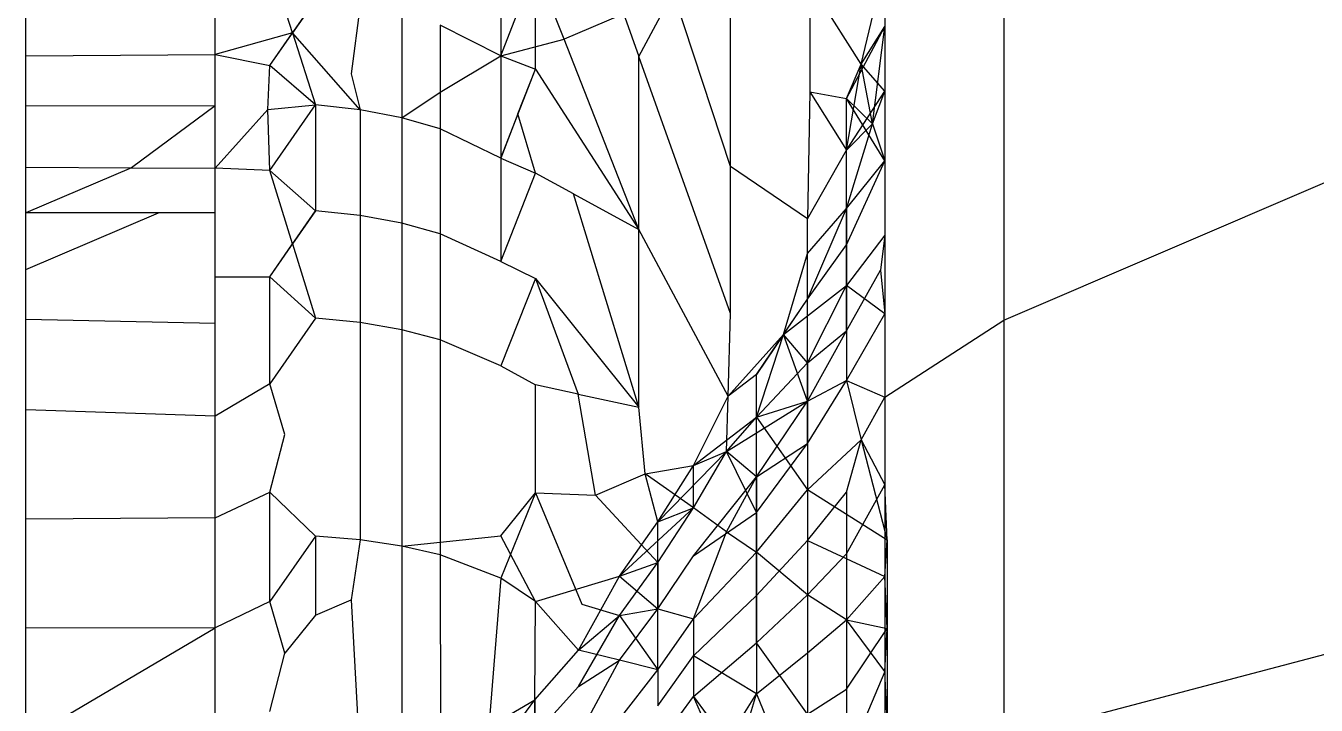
# Model space of a CAD drawing. Header units: inches. Extents: x 17 to 4615, y 5 to 3256.
# Drawn here: x 1650.593 to 1651.542, y 2591.206 to 2591.706 of the extents above; entities that cross this region are included whole.
import ezdxf

# ---------------------------------------------------------------- set-up
doc = ezdxf.new("R2010")
doc.units = ezdxf.units.IN
doc.header["$MEASUREMENT"] = 0

msp = doc.modelspace()

# ---------------------------------------------------------------- linework, layer by layer
for p, q in [((1651.31239, 2591.83417), (1651.31239, 2591.48931)), ((1650.94255, 2591.75766), (1650.94255, 2591.68348)), ((1650.78937, 2591.7004), (1650.77262, 2591.75266)), ((1650.94255, 2591.68348), (1650.96794, 2591.74939)), ((1650.96794, 2591.67386), (1650.96794, 2591.74939)), ((1650.98903, 2591.69575), (1650.96794, 2591.74939)), ((1651.02004, 2591.75058), (1651.04405, 2591.68299)), ((1651.11134, 2591.6023), (1651.11134, 2591.74811)), ((1651.20735, 2591.67734), (1651.22471, 2591.74897)), ((1651.22471, 2591.74897), (1651.22471, 2591.70514)), ((1650.5933, 2591.68362), (1650.5933, 2591.73583)), ((1651.16975, 2591.73685), (1651.16975, 2591.6572)), ((1651.20735, 2591.67734), (1651.16975, 2591.73685)), ((1650.73243, 2591.68448), (1650.73243, 2591.73526)), ((1651.06922, 2591.73008), (1650.98903, 2591.69575)), ((1651.04405, 2591.68299), (1651.06922, 2591.73008)), ((1651.11134, 2591.6023), (1651.06922, 2591.73008)), ((1650.77262, 2591.6764), (1650.80632, 2591.72467)), ((1650.80632, 2591.72467), (1650.78937, 2591.7004)), ((1650.83903, 2591.72086), (1650.83244, 2591.67035)), ((1650.86985, 2591.71463), (1650.86985, 2591.63797)), ((1650.78937, 2591.7004), (1650.73243, 2591.68448)), ((1650.77262, 2591.6764), (1650.78937, 2591.7004)), ((1650.78937, 2591.7004), (1650.80632, 2591.64753)), ((1650.83903, 2591.64393), (1650.78937, 2591.7004)), ((1650.94255, 2591.68348), (1650.8979, 2591.70615)), ((1650.8979, 2591.70615), (1650.8979, 2591.65674)), ((1651.19657, 2591.65207), (1651.22471, 2591.70514)), ((1651.20735, 2591.67734), (1651.22471, 2591.70514)), ((1651.21574, 2591.63355), (1651.22471, 2591.70514)), ((1651.22471, 2591.70514), (1651.22471, 2591.65763)), ((1650.94255, 2591.68348), (1650.98903, 2591.69575)), ((1651.04405, 2591.55582), (1650.98903, 2591.69575)), ((1650.5933, 2591.68362), (1650.73243, 2591.68448)), ((1650.5933, 2591.64645), (1650.5933, 2591.68362)), ((1650.73243, 2591.64673), (1650.73243, 2591.68448)), ((1650.73243, 2591.68448), (1650.77262, 2591.6764)), ((1650.8979, 2591.65674), (1650.94255, 2591.68348)), ((1650.94255, 2591.68348), (1650.94255, 2591.60834)), ((1650.94255, 2591.68348), (1650.96794, 2591.67386)), ((1651.11134, 2591.49405), (1651.04405, 2591.68299)), ((1651.04405, 2591.55582), (1651.04405, 2591.68299)), ((1650.77131, 2591.64421), (1650.77262, 2591.6764)), ((1650.80632, 2591.64753), (1650.77262, 2591.6764)), ((1650.83244, 2591.67035), (1650.83903, 2591.64393)), ((1650.94255, 2591.60834), (1650.96794, 2591.67386)), ((1650.95512, 2591.6408), (1650.96794, 2591.67386)), ((1650.96794, 2591.67386), (1651.04405, 2591.55582)), ((1651.19657, 2591.61417), (1651.20735, 2591.67734)), ((1651.19657, 2591.65207), (1651.20735, 2591.67734)), ((1651.21574, 2591.63355), (1651.20735, 2591.67734)), ((1651.22471, 2591.65763), (1651.20735, 2591.67734)), ((1650.86985, 2591.63797), (1650.8979, 2591.65674)), ((1650.8979, 2591.65674), (1650.8979, 2591.62992)), ((1651.16975, 2591.6572), (1651.1681, 2591.56373)), ((1651.16975, 2591.6572), (1651.19657, 2591.61417)), ((1651.16975, 2591.6572), (1651.19657, 2591.65207)), ((1651.19657, 2591.61417), (1651.22471, 2591.65763)), ((1651.19657, 2591.61417), (1651.19657, 2591.65207)), ((1651.22471, 2591.60645), (1651.19657, 2591.65207)), ((1651.19657, 2591.65207), (1651.21574, 2591.63355)), ((1651.21574, 2591.63355), (1651.22471, 2591.65763)), ((1651.22471, 2591.65763), (1651.22471, 2591.60645)), ((1650.73243, 2591.64673), (1650.5933, 2591.64645)), ((1650.5933, 2591.60161), (1650.5933, 2591.64645)), ((1650.73243, 2591.64673), (1650.67095, 2591.6013)), ((1650.73243, 2591.60105), (1650.73243, 2591.64673)), ((1650.73243, 2591.60105), (1650.77131, 2591.64421)), ((1650.77131, 2591.64421), (1650.80632, 2591.64753)), ((1650.77262, 2591.59922), (1650.77131, 2591.64421)), ((1650.77262, 2591.59922), (1650.80632, 2591.64753)), ((1650.83903, 2591.64393), (1650.80632, 2591.64753)), ((1650.80632, 2591.64753), (1650.80632, 2591.56949)), ((1650.83903, 2591.64393), (1650.83903, 2591.56608)), ((1650.86985, 2591.63797), (1650.83903, 2591.64393)), ((1650.95512, 2591.6408), (1650.94255, 2591.60834)), ((1650.96794, 2591.59733), (1650.95512, 2591.6408)), ((1650.86985, 2591.63797), (1650.86985, 2591.56046)), ((1650.8979, 2591.62992), (1650.86985, 2591.63797)), ((1651.19657, 2591.57123), (1651.21574, 2591.63355)), ((1651.19657, 2591.61417), (1651.21574, 2591.63355)), ((1651.21574, 2591.63355), (1651.22471, 2591.60645)), ((1650.8979, 2591.62992), (1650.8979, 2591.5528)), ((1650.94255, 2591.60834), (1650.8979, 2591.62992)), ((1651.1681, 2591.56373), (1651.19657, 2591.61417)), ((1651.19657, 2591.57123), (1651.19657, 2591.61417)), ((1651.19657, 2591.54462), (1651.19657, 2591.61417)), ((1650.94255, 2591.60834), (1650.94255, 2591.53235)), ((1650.94255, 2591.60834), (1650.96794, 2591.59733)), ((1651.19657, 2591.54462), (1651.22471, 2591.60645)), ((1651.19657, 2591.57123), (1651.22471, 2591.60645)), ((1651.22471, 2591.60645), (1651.22471, 2591.55179)), ((1650.5933, 2591.60161), (1650.67095, 2591.6013)), ((1650.5933, 2591.56809), (1650.5933, 2591.60161)), ((1650.67095, 2591.6013), (1650.5933, 2591.56809)), ((1650.67095, 2591.6013), (1650.73243, 2591.60105)), ((1650.73243, 2591.56809), (1650.73243, 2591.60105)), ((1650.77262, 2591.59922), (1650.73243, 2591.60105)), ((1650.80632, 2591.56949), (1650.77262, 2591.59922)), ((1650.78938, 2591.54521), (1650.77262, 2591.59922)), ((1650.94255, 2591.53235), (1650.96794, 2591.59733)), ((1650.99607, 2591.58198), (1650.96794, 2591.59733)), ((1651.11134, 2591.49405), (1651.11134, 2591.6023)), ((1651.1681, 2591.56373), (1651.11134, 2591.6023)), ((1651.31239, 2591.48931), (1651.54826, 2591.59046)), ((1651.04405, 2591.4253), (1650.99607, 2591.58198)), ((1650.99607, 2591.58198), (1651.04405, 2591.55582)), ((1650.6908, 2591.56809), (1650.5933, 2591.56809)), ((1650.5933, 2591.52635), (1650.6908, 2591.56809)), ((1650.5933, 2591.52635), (1650.5933, 2591.56809)), ((1650.73243, 2591.56809), (1650.6908, 2591.56809)), ((1650.73243, 2591.52118), (1650.73243, 2591.56809)), ((1650.77262, 2591.52118), (1650.80632, 2591.56949)), ((1650.80632, 2591.56949), (1650.78938, 2591.54521)), ((1650.83903, 2591.56608), (1650.80632, 2591.56949)), ((1650.83903, 2591.56608), (1650.83903, 2591.48737)), ((1650.86985, 2591.56046), (1650.83903, 2591.56608)), ((1651.1681, 2591.50458), (1651.19657, 2591.57123)), ((1651.1681, 2591.53827), (1651.19657, 2591.57123)), ((1651.19657, 2591.57123), (1651.19657, 2591.54462)), ((1651.19657, 2591.51465), (1651.19657, 2591.57123)), ((1650.86985, 2591.56046), (1650.86985, 2591.48206)), ((1650.8979, 2591.5528), (1650.86985, 2591.56046)), ((1651.04405, 2591.4253), (1651.04405, 2591.55582)), ((1651.10975, 2591.43335), (1651.04405, 2591.55582)), ((1651.1681, 2591.50458), (1651.1681, 2591.56373)), ((1651.1681, 2591.53827), (1651.1681, 2591.56373)), ((1650.8979, 2591.5528), (1650.8979, 2591.47483)), ((1650.94255, 2591.53235), (1650.8979, 2591.5528)), ((1651.22471, 2591.55179), (1651.19657, 2591.51465)), ((1651.22471, 2591.55179), (1651.22172, 2591.52588)), ((1651.22471, 2591.55179), (1651.22471, 2591.49375)), ((1650.77262, 2591.52118), (1650.78938, 2591.54521)), ((1650.78938, 2591.54521), (1650.80632, 2591.49061)), ((1651.15043, 2591.47867), (1651.1681, 2591.53827)), ((1651.1681, 2591.50458), (1651.19657, 2591.54462)), ((1651.1681, 2591.50458), (1651.1681, 2591.53827)), ((1651.19657, 2591.54462), (1651.19657, 2591.51465)), ((1651.19657, 2591.48139), (1651.19657, 2591.54462)), ((1650.94255, 2591.53235), (1650.96794, 2591.51987)), ((1650.5933, 2591.48974), (1650.5933, 2591.52635)), ((1650.73243, 2591.52118), (1650.77262, 2591.52118)), ((1650.73243, 2591.48673), (1650.73243, 2591.52118)), ((1650.77262, 2591.44233), (1650.77262, 2591.52118)), ((1650.77262, 2591.52118), (1650.80632, 2591.49061)), ((1650.96794, 2591.51987), (1650.94255, 2591.45554)), ((1650.96794, 2591.51987), (1651.04405, 2591.4253)), ((1650.96794, 2591.51987), (1650.99948, 2591.4348)), ((1651.19657, 2591.48139), (1651.22172, 2591.52588)), ((1651.22172, 2591.52588), (1651.22471, 2591.49375)), ((1651.15043, 2591.47867), (1651.19657, 2591.51465)), ((1651.1681, 2591.45786), (1651.19657, 2591.51465)), ((1651.19657, 2591.51465), (1651.19657, 2591.48139)), ((1651.22471, 2591.49375), (1651.19657, 2591.51465)), ((1651.13053, 2591.44935), (1651.1681, 2591.50458)), ((1651.15043, 2591.47867), (1651.1681, 2591.50458)), ((1651.1681, 2591.45786), (1651.1681, 2591.50458)), ((1650.73243, 2591.48673), (1650.5933, 2591.48974)), ((1650.5933, 2591.42329), (1650.5933, 2591.48974)), ((1650.80632, 2591.49061), (1650.77262, 2591.44233)), ((1650.83903, 2591.48737), (1650.80632, 2591.49061)), ((1651.10975, 2591.43335), (1651.11134, 2591.49405)), ((1651.19657, 2591.44492), (1651.22471, 2591.49375)), ((1651.22471, 2591.49375), (1651.22471, 2591.43247)), ((1651.22471, 2591.43247), (1651.31239, 2591.48931)), ((1651.31239, 2591.48931), (1651.31239, 2590.99884)), ((1650.73243, 2591.41871), (1650.73243, 2591.48673)), ((1650.83903, 2591.48737), (1650.83903, 2591.32761)), ((1650.86985, 2591.48206), (1650.83903, 2591.48737)), ((1650.86985, 2591.48206), (1650.86985, 2591.32294)), ((1650.8979, 2591.47483), (1650.86985, 2591.48206)), ((1651.1681, 2591.42975), (1651.19657, 2591.48139)), ((1651.1681, 2591.45786), (1651.19657, 2591.48139)), ((1651.19657, 2591.48139), (1651.19657, 2591.44492)), ((1650.8979, 2591.47483), (1650.8979, 2591.31659)), ((1650.94255, 2591.45554), (1650.8979, 2591.47483)), ((1651.10975, 2591.43335), (1651.15043, 2591.47867)), ((1651.13053, 2591.41782), (1651.15043, 2591.47867)), ((1651.15043, 2591.47867), (1651.13053, 2591.44935)), ((1651.1681, 2591.42975), (1651.15043, 2591.47867)), ((1651.1681, 2591.45786), (1651.15043, 2591.47867)), ((1650.94255, 2591.45554), (1650.96794, 2591.44153)), ((1651.13053, 2591.41782), (1651.1681, 2591.45786)), ((1651.1681, 2591.45786), (1651.1681, 2591.42975)), ((1651.1681, 2591.39856), (1651.1681, 2591.45786)), ((1650.77262, 2591.44233), (1650.73243, 2591.41871)), ((1650.78381, 2591.40519), (1650.77262, 2591.44233)), ((1650.96794, 2591.36234), (1650.96794, 2591.44153)), ((1650.99948, 2591.4348), (1650.96794, 2591.44153)), ((1651.13053, 2591.44935), (1651.10975, 2591.43335)), ((1651.13053, 2591.41782), (1651.13053, 2591.44935)), ((1651.1681, 2591.39856), (1651.19657, 2591.44492)), ((1651.1681, 2591.42975), (1651.19657, 2591.44492)), ((1651.19657, 2591.44492), (1651.20735, 2591.40125)), ((1651.19657, 2591.44492), (1651.22471, 2591.43247)), ((1650.99948, 2591.4348), (1651.04405, 2591.4253)), ((1651.01223, 2591.36059), (1650.99948, 2591.4348)), ((1651.08427, 2591.38227), (1651.10975, 2591.43335)), ((1651.10847, 2591.39261), (1651.10975, 2591.43335)), ((1651.20735, 2591.40125), (1651.22471, 2591.43247)), ((1651.22471, 2591.43247), (1651.22471, 2591.36811)), ((1650.73243, 2591.41871), (1650.5933, 2591.42329)), ((1650.5933, 2591.3429), (1650.5933, 2591.42329)), ((1651.04867, 2591.37622), (1651.04405, 2591.4253)), ((1651.10847, 2591.39261), (1651.1681, 2591.42975)), ((1651.13053, 2591.37409), (1651.1681, 2591.42975)), ((1651.13053, 2591.41782), (1651.1681, 2591.42975)), ((1651.1681, 2591.42975), (1651.1681, 2591.39856)), ((1650.73243, 2591.34397), (1650.73243, 2591.41871)), ((1651.08427, 2591.38227), (1651.13053, 2591.41782)), ((1651.10847, 2591.39261), (1651.13053, 2591.41782)), ((1651.13053, 2591.37409), (1651.13053, 2591.41782)), ((1651.13053, 2591.41782), (1651.1681, 2591.36438)), ((1650.77262, 2591.36274), (1650.78381, 2591.40519)), ((1651.13053, 2591.34778), (1651.1681, 2591.39856)), ((1651.13053, 2591.37409), (1651.1681, 2591.39856)), ((1651.1681, 2591.36438), (1651.20735, 2591.40125)), ((1651.1681, 2591.39856), (1651.1681, 2591.36438)), ((1651.1681, 2591.39856), (1651.1681, 2591.32728)), ((1651.19657, 2591.36277), (1651.20735, 2591.40125)), ((1651.20735, 2591.40125), (1651.22471, 2591.36811)), ((1651.20735, 2591.40125), (1651.22654, 2591.32755)), ((1651.05802, 2591.34101), (1651.10847, 2591.39261)), ((1651.08427, 2591.35117), (1651.10847, 2591.39261)), ((1651.08427, 2591.38227), (1651.10847, 2591.39261)), ((1651.13053, 2591.34778), (1651.10847, 2591.39261)), ((1651.13053, 2591.37409), (1651.10847, 2591.39261)), ((1651.01223, 2591.36059), (1651.04867, 2591.37622)), ((1651.04867, 2591.37622), (1651.08427, 2591.38227)), ((1651.05802, 2591.34101), (1651.04867, 2591.37622)), ((1651.08427, 2591.35117), (1651.04867, 2591.37622)), ((1651.05802, 2591.34101), (1651.08427, 2591.38227)), ((1651.08427, 2591.35117), (1651.08427, 2591.38227)), ((1651.08427, 2591.31598), (1651.13053, 2591.37409)), ((1651.10847, 2591.33359), (1651.13053, 2591.37409)), ((1651.13053, 2591.37409), (1651.13053, 2591.34778)), ((1651.13053, 2591.31861), (1651.13053, 2591.37409)), ((1651.19657, 2591.31727), (1651.22471, 2591.36811)), ((1651.22471, 2591.36811), (1651.22471, 2591.30082)), ((1651.22654, 2591.32755), (1651.22471, 2591.36811)), ((1650.73243, 2591.34397), (1650.77262, 2591.36274)), ((1650.77262, 2591.28241), (1650.77262, 2591.36274)), ((1650.77262, 2591.36274), (1650.80632, 2591.33048)), ((1650.94255, 2591.33071), (1650.96794, 2591.36234)), ((1650.96794, 2591.36234), (1650.94255, 2591.2996)), ((1650.96794, 2591.36234), (1651.00201, 2591.2803)), ((1650.96794, 2591.36234), (1651.01223, 2591.36059)), ((1651.01223, 2591.36059), (1651.05802, 2591.31095)), ((1651.13053, 2591.31861), (1651.1681, 2591.36438)), ((1651.1681, 2591.36438), (1651.1681, 2591.32728)), ((1651.22654, 2591.32755), (1651.1681, 2591.36438)), ((1651.1681, 2591.32728), (1651.19657, 2591.36277)), ((1651.19657, 2591.36277), (1651.19657, 2591.31727)), ((1651.02977, 2591.30106), (1651.08427, 2591.35117)), ((1651.05802, 2591.31095), (1651.08427, 2591.35117)), ((1651.05802, 2591.34101), (1651.08427, 2591.35117)), ((1651.10847, 2591.33359), (1651.08427, 2591.35117)), ((1651.08427, 2591.31598), (1651.13053, 2591.34778)), ((1651.13053, 2591.34778), (1651.13053, 2591.31861)), ((1650.73243, 2591.34397), (1650.5933, 2591.3429)), ((1650.5933, 2591.26323), (1650.5933, 2591.3429)), ((1650.73243, 2591.26285), (1650.73243, 2591.34397)), ((1651.02977, 2591.30106), (1651.05802, 2591.34101)), ((1651.05802, 2591.31095), (1651.05802, 2591.34101)), ((1651.05802, 2591.27692), (1651.05802, 2591.34101)), ((1650.80632, 2591.33048), (1650.77262, 2591.28241)), ((1650.83903, 2591.32761), (1650.80632, 2591.33048)), ((1650.80632, 2591.33048), (1650.80632, 2591.27229)), ((1650.83903, 2591.32761), (1650.83244, 2591.28349)), ((1650.86985, 2591.32294), (1650.83903, 2591.32761)), ((1650.86985, 2591.32294), (1650.94255, 2591.33071)), ((1650.96794, 2591.28235), (1650.94255, 2591.33071)), ((1651.08427, 2591.26957), (1651.10847, 2591.33359)), ((1651.10847, 2591.33359), (1651.13053, 2591.31861)), ((1651.22471, 2591.30082), (1651.22654, 2591.32755)), ((1651.22654, 2591.32755), (1651.22654, 2591.26252)), ((1650.86985, 2591.32294), (1650.86985, 2591.16098)), ((1650.8979, 2591.31659), (1650.86985, 2591.32294)), ((1651.08427, 2591.26957), (1651.13053, 2591.31861)), ((1651.13053, 2591.28663), (1651.1681, 2591.32728)), ((1651.13053, 2591.31861), (1651.13053, 2591.28663)), ((1651.13053, 2591.2519), (1651.13053, 2591.31861)), ((1651.1681, 2591.28733), (1651.13053, 2591.31861)), ((1651.1681, 2591.32728), (1651.1681, 2591.28733)), ((1651.1681, 2591.32728), (1651.22471, 2591.30082)), ((1650.94255, 2591.2996), (1650.8979, 2591.31659)), ((1650.8979, 2591.31659), (1650.89811, 2591.16016)), ((1651.02977, 2591.27204), (1651.05802, 2591.31095)), ((1651.02977, 2591.30106), (1651.05802, 2591.31095)), ((1651.05802, 2591.27692), (1651.08427, 2591.31598)), ((1651.05802, 2591.31095), (1651.05802, 2591.27692)), ((1651.1681, 2591.28733), (1651.19657, 2591.31727)), ((1651.19657, 2591.31727), (1651.19657, 2591.26896)), ((1650.94255, 2591.2996), (1650.93367, 2591.19019)), ((1650.96794, 2591.28235), (1650.94255, 2591.2996)), ((1650.96794, 2591.28235), (1651.02977, 2591.30106)), ((1650.99955, 2591.24649), (1651.02977, 2591.30106)), ((1651.02977, 2591.30106), (1651.05802, 2591.27692)), ((1651.19657, 2591.26896), (1651.22471, 2591.30082)), ((1651.22471, 2591.30082), (1651.22471, 2591.23078)), ((1651.22654, 2591.26252), (1651.22471, 2591.30082)), ((1650.77262, 2591.28241), (1650.73243, 2591.26285)), ((1650.78381, 2591.24425), (1650.77262, 2591.28241)), ((1650.80632, 2591.27229), (1650.83244, 2591.28349)), ((1650.83244, 2591.28349), (1650.83903, 2591.16501)), ((1650.96751, 2591.21003), (1650.96794, 2591.28235)), ((1650.99955, 2591.24649), (1650.96794, 2591.28235)), ((1651.00201, 2591.2803), (1651.02977, 2591.27204)), ((1651.13053, 2591.28663), (1651.08427, 2591.24228)), ((1651.13053, 2591.2519), (1651.1681, 2591.28733)), ((1651.13053, 2591.28663), (1651.13053, 2591.2519)), ((1651.1681, 2591.28733), (1651.1681, 2591.24466)), ((1651.19657, 2591.26896), (1651.1681, 2591.28733)), ((1650.80632, 2591.27229), (1650.78381, 2591.24425)), ((1650.99955, 2591.21988), (1651.02977, 2591.27204)), ((1650.99955, 2591.24649), (1651.02977, 2591.27204)), ((1651.02977, 2591.23914), (1651.05802, 2591.27692)), ((1651.02977, 2591.27204), (1651.05802, 2591.27692)), ((1651.02977, 2591.27204), (1651.05802, 2591.23206)), ((1651.05802, 2591.27692), (1651.08427, 2591.26957)), ((1651.05802, 2591.23206), (1651.05802, 2591.27692)), ((1650.5933, 2591.26323), (1650.73243, 2591.26285)), ((1650.5933, 2591.18094), (1650.5933, 2591.26323)), ((1650.5933, 2591.18094), (1650.73243, 2591.26285)), ((1650.73243, 2591.18094), (1650.73243, 2591.26285)), ((1651.05802, 2591.23206), (1651.08427, 2591.26957)), ((1651.08427, 2591.26957), (1651.08427, 2591.24228)), ((1651.1681, 2591.24466), (1651.19657, 2591.26896)), ((1651.19657, 2591.26896), (1651.19657, 2591.21793)), ((1651.19657, 2591.26896), (1651.22654, 2591.26252)), ((1651.22471, 2591.23078), (1651.19657, 2591.26896)), ((1651.19657, 2591.21793), (1651.22654, 2591.26252)), ((1651.22471, 2591.23078), (1651.22654, 2591.26252)), ((1651.22654, 2591.26252), (1651.22654, 2591.1948)), ((1651.08427, 2591.21238), (1651.13053, 2591.2519)), ((1651.13053, 2591.2519), (1651.13053, 2591.21451)), ((1651.1681, 2591.19938), (1651.13053, 2591.2519)), ((1650.77262, 2591.20139), (1650.78381, 2591.24425)), ((1650.96751, 2591.21003), (1650.99955, 2591.24649)), ((1651.02977, 2591.23914), (1650.99955, 2591.24649)), ((1651.05802, 2591.20572), (1651.08427, 2591.24228)), ((1651.08427, 2591.24228), (1651.08427, 2591.21238)), ((1651.13053, 2591.21451), (1651.08427, 2591.24228)), ((1651.13053, 2591.21451), (1651.1681, 2591.24466)), ((1651.1681, 2591.24466), (1651.1681, 2591.19938)), ((1651.54826, 2591.24342), (1651.22471, 2591.15812)), ((1650.99955, 2591.18302), (1651.02977, 2591.23914)), ((1650.99955, 2591.21988), (1651.02977, 2591.23914)), ((1651.05802, 2591.23206), (1651.02977, 2591.23914)), ((1651.02977, 2591.19581), (1651.05802, 2591.23206)), ((1651.05802, 2591.23206), (1651.05802, 2591.20572)), ((1651.22471, 2591.23078), (1651.19657, 2591.16437)), ((1651.22471, 2591.23078), (1651.22471, 2591.15812)), ((1651.22654, 2591.1948), (1651.22471, 2591.23078)), ((1650.96751, 2591.18433), (1650.99955, 2591.21988)), ((1651.10847, 2591.1793), (1651.13053, 2591.21451)), ((1651.11134, 2591.15107), (1651.13053, 2591.21451)), ((1651.13053, 2591.21451), (1651.15043, 2591.16544)), ((1651.1681, 2591.19938), (1651.19657, 2591.21793)), ((1651.19657, 2591.21793), (1651.19657, 2591.16437)), ((1650.93367, 2591.16394), (1650.96751, 2591.21003)), ((1650.93367, 2591.19019), (1650.96751, 2591.21003)), ((1650.96751, 2591.18433), (1650.96751, 2591.21003)), ((1650.96751, 2591.21003), (1650.96751, 2591.14866)), ((1651.05802, 2591.17682), (1651.08427, 2591.21238)), ((1651.08427, 2591.21238), (1651.10847, 2591.1793)), ((1651.11134, 2591.15107), (1651.08427, 2591.21238))]:
    msp.add_line(p, q)

doc.saveas('drawing.dxf')
